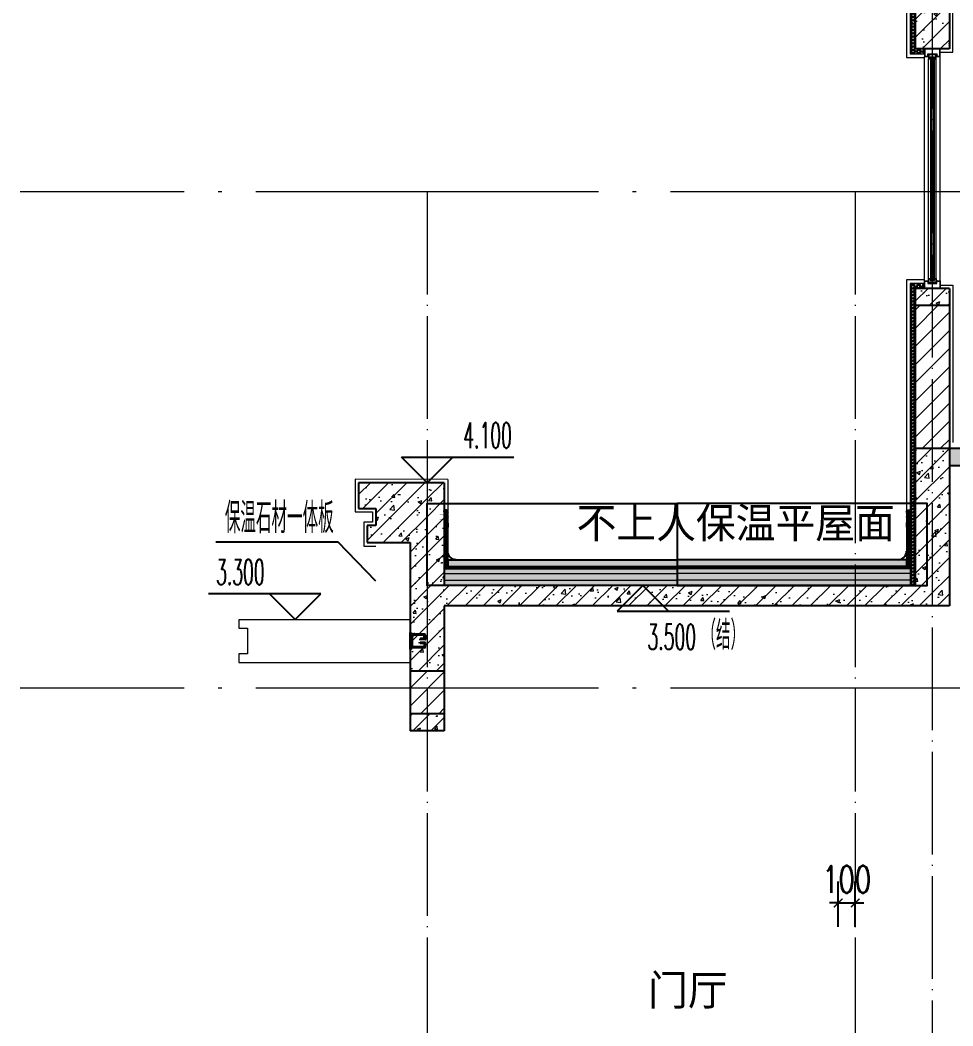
# Model space of a CAD drawing. Extents: x -668857 to 185752, y -270966 to 286822.
# Drawn here: x 36838 to 42285, y 166858 to 172735 of the extents above; entities that cross this region are included whole.
import ezdxf
from ezdxf.xclip import XClip

# ---------------------------------------------------------------- set-up
doc = ezdxf.new("R2010")
doc.units = 0
doc.header["$LTSCALE"] = 1000
doc.header["$XCLIPFRAME"] = 2
doc.linetypes.add('DASH', pattern=[0.35, 0.25, -0.1])
doc.linetypes.add('DOTE', pattern=[2.42, 2, -0.2, 0.02, -0.2])
doc.layers.get('0').update_dxf_attribs({"linetype": 'CONTINUOUS'})
doc.layers.get('DEFPOINTS').update_dxf_attribs({"linetype": 'CONTINUOUS'})
for name, color, linetype in [('3-屋面构造层', 157, 'CONTINUOUS'), ('DIM_ELEV', 3, 'CONTINUOUS'), ('DIM_IDEN', 67, 'CONTINUOUS'), ('PUB_TEXT', 2, 'CONTINUOUS'), ('SURFACE', 6, 'CONTINUOUS'), ('WALL', 5, 'CONTINUOUS'), ('尺寸标注', 86, 'CONTINUOUS'), ('栏杆', 95, 'CONTINUOUS'), ('立面-看线', 251, 'CONTINUOUS')]:
    doc.layers.add(name, color=color, linetype=linetype)
for name, color, linetype, lineweight in [('DOTE', 19, 'DOTE', 9), ('PUB_HATCH', 8, 'CONTINUOUS', 9), ('S_WINDOW', 144, 'CONTINUOUS', 15), ('内粉刷', 37, 'CONTINUOUS', 9), ('立面-普通轮廓', 7, 'CONTINUOUS', 18), ('细细', 250, 'CONTINUOUS', 0)]:
    doc.layers.add(name, color=color, linetype=linetype, lineweight=lineweight)
doc.styles.add('_TCH_DIM', font='SIMPLEX.shx', dxfattribs={"width": 0.7, "bigfont": 'GBCBIG.shx'})
doc.styles.add('_TCH_DIM_T3', font='SIMPLEX', dxfattribs={"width": 0.705882, "bigfont": 'GBCBIG'})
doc.styles.add('DIM_FONT_T3', font='SIMPLEX', dxfattribs={"width": 0.705882, "bigfont": 'GBCBIG'})
doc.dimstyles.new('_TCH_ARCH&&50', dxfattribs={"dimtxt": 157.5, "dimasz": 50, "dimexe": 125, "dimexo": 150, "dimgap": 58.75, "dimtad": 1, "dimdec": 0, "dimzin": 0, "dimdsep": 46, "dimtxsty": '_TCH_DIM_T3', "dimblk": 'ARCHTICK', "dimcen": 0.09, "dimclrt": 7, "dimazin": 0, "dimtfac": 1, "dimtdec": 0, "dimtix": 1, "dimtmove": 2, "dimatfit": 3, "dimldrblk": 'ARCHTICK', "dimfxl": 1, "dimtolj": 1, "dimtzin": 0, "dimarcsym": 0})
pattern_1 = [(315, (-218910.2607, -140541.0897), (-1.767766953, -1.767766953), []), (315, (-218909.0822, -140541.0897), (-1.767766953, -1.767766953), [])]
pattern_2 = [(315, (-218910.2607, -141979.3279), (-1.767766953, -1.767766953), []), (315, (-218909.0822, -141979.3279), (-1.767766953, -1.767766953), [])]
pattern_3 = [(45, (-101148.19, 258360.08), (-53.03301, 53.03301), []), (50, (-101148.19, 258360.08), (215.17805, -18.82564), [22.5, -247.5]), (355, (-101148.19, 258360.08), (-41.6254, 225.65764), [18, -198]), (100.4514, (-101130.26, 258358.51), (173.55281, 206.83186), [19.12206, -210.34263]), (46.1842, (-101148.2, 258420.08), (320.1723, -49.6557), [33.75, -371.25]), (96.6356, (-101121.5, 258415.94), (280.3988, 292.23536), [28.6831, -315.5139]), (351.1842, (-101148.2, 258420.08), (280.3986, 292.2356), [27, -297]), (21, (-101118.19, 258405.08), (179.07212, -120.78567), [22.5, -247.5]), (326, (-101118.19, 258405.08), (72.9946, 217.545), [18, -198]), (71.4514, (-101103.26, 258395.01), (252.0668, 96.75915), [19.12206, -210.34263]), (37.5, (-101148.19, 258360.08), (3.647957, 99.868156), [0, -195.6, 0, -201, 0, -198.75]), (7.5, (-101148.19, 258360.08), (78.92086, 118.323514), [0, -114.6, 0, -191.1, 0, -75.75]), (327.5, (-101215.09, 258360.08), (160.14673, -6.76646), [0, -75, 0, -234, 0, -310.5]), (317.5, (-101245.09, 258360.08), (174.95585, 30.0315), [0, -97.5, 0, -155.4, 0, -220.5])]
pattern_4 = [(45, (-101148.19, 258413.93), (-53.03303, 53.03303), [])]

# ---------------------------------------------------------------- blocks, each defined once
blk = doc.blocks.new('A$C657A2A31')
at = {"layer": '栏杆', "color": 5}
for p, q in [((0, 0), (6.4, 0)), ((0, -100.3), (0, 0)), ((6.4, 0), (6.4, -100.3)), ((84.4, -10), (12.4, -10)), ((12.4, -22.3), (12.4, -78)), ((77.4, -16.3), (18.4, -16.3)), ((59.6, -35.7), (59.6, -41.7)), ((80.4, -35.7), (59.6, -35.7)), ((87.4, -41.7), (59.6, -41.7)), ((59.6, -58.6), (59.6, -64.6)), ((87.4, -58.6), (59.6, -58.6)), ((83.4, -32.7), (83.4, -22.3)), ((90.4, -16), (90.4, -38.7)), ((6.4, -100.3), (0, -100.3)), ((84.4, -90.3), (12.4, -90.3)), ((77.4, -84), (18.4, -84)), ((80.4, -64.6), (59.6, -64.6)), ((83.4, -67.6), (83.4, -78)), ((90.4, -84.3), (90.4, -61.6))]:
    blk.add_line(p, q, dxfattribs=at)
for centre, radius, start, end in [((12.4, -16), 6, 90, 180), ((18.4, -22.3), 6, 90, 180), ((77.4, -22.3), 6, 0, 90), ((80.4, -32.7), 3, 270, 0), ((84.4, -16), 6, 0, 90), ((87.4, -38.7), 3, 270, 0), ((87.4, -61.6), 3, 0, 90), ((12.4, -84.3), 6, 180, 270), ((18.4, -78), 6, 180, 270), ((77.4, -78), 6, 270, 0), ((80.4, -67.6), 3, 0, 90), ((84.4, -84.3), 6, 270, 0)]:
    blk.add_arc(centre, radius, start, end, dxfattribs=at)
blk = doc.blocks.new('FGHFG4334GDFGDFFGGGGGGDFG4G')
at = {"layer": 'SURFACE', "const_width": 2.25}
for points in [[(46.5, 0), (0, 0)], [(46.5, -27.6), (0, -27.6)]]:
    blk.add_lwpolyline(points, dxfattribs=at)
at = {"layer": 'SURFACE', "const_width": 1.5}
blk.add_lwpolyline([(46.5, 17.2, -1), (46.5, 5.2), (46.5, -6.8, -1), (46.5, -18.8), (46.5, -36.8), (52.5, -48), (52.5, -72.8)], format="xyb", dxfattribs=at)
blk = doc.blocks.new('FGDGDGD')
at = {"layer": '3-屋面构造层'}
h = blk.add_hatch(dxfattribs=at)
h.set_pattern_fill('隔热材料01', color=256, scale=7.692308, style=0)
h.set_pattern_definition([(270, (9.5186, 433.228), (3.846153863, -7e-16), [0.385980771, -3.460173092]), (270, (6.637, 433.228), (3.846153863, -7e-16), [0.385980771, -3.460173092]), (90, (8.5996, 430.618), (-3.846153863, 2e-16), [0.385980771, -3.460173092]), (90, (7.556, 430.618), (-3.846153863, 2e-16), [0.385980771, -3.460173092]), (180, (10.002, 430), (-5e-16, -3.846153863), [3.848019248, 0.001865385]), (135, (8.9282, 430.193), (2e-16, 3.846144175), [0.328307694, -5.110980792]), (116.56505, (12.5422, 430.4251), (8.6793e-06, 3.8461487416), [0.215769232, -8.384500037]), (116.56505, (8.696, 430.4251), (8.6793e-06, 3.8461487416), [0.215769232, -8.384500037]), (153.43495, (13.1603, 430), (-8.679e-06, 3.846148742), [0.431538463, -8.168730805]), (153.43495, (9.3142, 430), (-8.679e-06, 3.846148742), [0.431538463, -8.168730805]), (63.43495, (12.4457, 431.0041), (-8.6793e-06, 3.8461487416), [2.054923086, -6.545346183]), (63.43495, (8.5996, 431.0041), (-8.6793e-06, 3.8461487416), [2.054923086, -6.545346183]), (116.56505, (13.3647, 433.228), (8.6793e-06, 3.8461487416), [0.215769232, -8.384500037]), (116.56505, (9.5186, 433.228), (8.6793e-06, 3.8461487416), [0.215769232, -8.384500037]), (135, (9.422, 433.421), (2e-16, 3.846144175), [0.328307694, -5.110980792]), (153.43495, (13.036, 433.6532), (-8.679e-06, 3.846148742), [0.431538463, -8.168730805]), (153.43495, (9.19, 433.6532), (-8.679e-06, 3.846148742), [0.431538463, -8.168730805]), (45, (6.7336, 433.421), (2e-16, 3.846144175), [0.328307694, -5.110980792]), (63.43495, (10.4833, 433.228), (-8.6793e-06, 3.8461487416), [0.215769232, -8.384500037]), (63.43495, (6.6371, 433.228), (-8.6793e-06, 3.8461487416), [0.215769232, -8.384500037]), (26.56505, (10.812, 433.6532), (8.679e-06, 3.846148742), [0.431538463, -8.168730805]), (26.56505, (6.9658, 433.6532), (8.679e-06, 3.846148742), [0.431538463, -8.168730805]), (116.56505, (11.4023, 431.0041), (8.6793e-06, 3.8461487416), [2.054923086, -6.545346183]), (116.56505, (7.5561, 431.0041), (8.6793e-06, 3.8461487416), [2.054923086, -6.545346183]), (45, (7.2275, 430.193), (2e-16, 3.846144175), [0.328307694, -5.110980792]), (63.43495, (11.3058, 430.4251), (-8.6793e-06, 3.8461487416), [0.215769232, -8.384500037]), (63.43495, (7.4596, 430.4251), (-8.6793e-06, 3.8461487416), [0.215769232, -8.384500037]), (26.56505, (10.6877, 430), (8.679e-06, 3.846148742), [0.431538463, -8.168730805]), (26.56505, (6.8415, 430), (8.679e-06, 3.846148742), [0.431538463, -8.168730805])])
edge = h.paths.add_edge_path()
edge.add_arc((682180.8, 585366.2), 9.23, 450, 540, ccw=False)
edge.add_line((682180.8, 585375.4), (682191.6, 585375.4))
edge.add_line((682191.6, 585375.4), (682191.6, 585366.2))
edge.add_line((682191.6, 585366.2), (682171.6, 585366.2))
h = blk.add_hatch(dxfattribs=at)
h.set_pattern_fill('混凝土', color=256, scale=5, angle=-1.14576, style=0)
h.set_pattern_definition([(48.854237, (-82751.966, -43707.863), (35.7930991, -3.8540962), [3.75, -41.25]), (353.854237, (-82751.966, -43707.863), (-6.1841378, 37.7408106), [3, -33]), (99.305637, (-82748.983, -43708.185), (29.6089874, 33.886691), [3.1870095, -35.0571056]), (45.038437, (-82751.766, -43697.865), (53.1858973, -9.3413237), [5.625, -61.875]), (95.489837, (-82747.334, -43698.644), (47.6977146, 47.7616795), [4.7805144, -52.58565]), (350.038437, (-82751.766, -43697.865), (47.6976773, 47.7617167), [4.5, -49.5]), (19.854237, (-82746.817, -43700.465), (29.4368469, -20.7237073), [3.75, -41.25]), (324.854237, (-82746.817, -43700.465), (12.8883392, 36.0069862), [3, -33]), (70.305637, (-82744.364, -43702.192), (42.3251977, 15.2832459), [3.1870095, -35.0571056]), (36.3542372, (-82751.966, -43707.863), (0.9406985, 16.62920733), [0, -32.6, 0, -33.5, 0, -33.125]), (6.3542372, (-82751.966, -43707.863), (13.54517982, 19.45362572), [0, -19.1, 0, -31.85, 0, -12.625]), (326.3542372, (-82763.114, -43707.64), (26.66323482, -1.66123381), [0, -12.5, 0, -39, 0, -51.75]), (316.3542372, (-82768.113, -43707.54), (29.2535633, 4.4211788), [0, -16.25, 0, -25.9, 0, -36.75])])
h.paths.add_polyline_path([(674875.1, 585046.2), (674875.1, 585086.2), (682171.6, 585086.2), (682171.6, 585046.2)])
h = blk.add_hatch(dxfattribs=at)
h.set_pattern_fill('焦渣矿渣', color=256, scale=4, angle=-1.14576, style=0)
h.set_pattern_definition([(358.8542372, (-82751.966, -43697.863), (8.27546507, 13.69326162), [1.6, -14.4]), (298.8542372, (-82751.966, -43697.863), (15.99644496, -0.32013217), [1.6, -14.4]), (238.8542372, (-82750.366, -43697.895), (7.72097989, -14.0133938), [1.6, -14.4]), (268.8542372, (-82745.567, -43697.991), (15.83683295, -8.3183365), [2.4, -11.456]), (268.8542372, (-82743.967, -43698.023), (15.83683295, -8.3183365), [2.4, -11.456]), (268.8542372, (-82742.368, -43698.055), (15.83683295, -8.3183365), [2.4, -11.456])])
h.paths.add_polyline_path([(674875.1, 585006.2), (674875.1, 585036.2), (682191.6, 585036.2), (682191.6, 585006.2)])
h = blk.add_hatch(dxfattribs=at)
h.set_pattern_fill('隔热材料03', color=256, scale=12.5, style=0)
h.set_pattern_definition([(113.578, (-500407.8114, 374696.8656), (-0.0086926214, 6.2699620763), [1.075, -0.5693125, 2.8375, -0.5693125, 1.075, -0.6825]), (66.42, (-500406.1744, 374696.8656), (2.727787851, 6.0425e-05), [1.075, -0.5693125, 2.840375, -0.5693125, 1.075, -0.6825]), (180, (-500406.1744, 374696.8656), (0, 6.25), [1.636625, -1.0910625]), (180, (-500407.538, 374702.4906), (0, 6.25), [1.636625, -1.0910625]), (90, (-500405.7427, 374697.8548), (2.72775, 2e-16), [0.52175, -5.72825]), (90, (-500407.1066, 374700.9798), (2.72775, 2e-16), [0.52175, -5.72825]), (90, (-500408.2427, 374697.8548), (2.72775, 2e-16), [0.52175, -5.72825]), (90, (-500409.6066, 374700.9798), (2.72775, 2e-16), [0.52175, -5.72825])])
edge = h.paths.add_edge_path()
edge.add_line((682177.8, 585086.2), (682177.8, 585050.2))
edge.add_arc((682171.6, 585050.2), 6.25, 270, 360, ccw=False)
edge.add_line((682171.6, 585044), (682171.6, 585086.2))
edge.add_line((682171.6, 585086.2), (682177.8, 585086.2))
h = blk.add_hatch(dxfattribs=at)
h.set_pattern_fill('加气混凝土', color=256, scale=5, style=0)
h.set_pattern_definition([(0, (-82734.266, -43726.163), (30, 60), [0, -60]), (0, (-82769.366, -43734.263), (30, 60), [0, -60]), (0, (-82749.866, -43734.863), (30, 60), [0, -60]), (0, (-82728.566, -43717.163), (30, 60), [0, -60]), (0, (-82753.466, -43737.863), (30, 60), [0, -60]), (0, (-82722.566, -43679.363), (30, 60), [0, -60]), (0, (-82740.866, -43684.163), (30, 60), [0, -60]), (0, (-82731.266, -43691.663), (30, 60), [0, -60]), (0, (-82780.166, -43692.863), (30, 60), [0, -60]), (0, (-82750.766, -43695.563), (30, 60), [0, -60]), (0, (-82762.166, -43710.863), (30, 60), [0, -60]), (0, (-82761.566, -43733.363), (30, 60), [0, -60]), (0, (-82739.066, -43735.763), (30, 60), [0, -60]), (0, (-82722.566, -43709.363), (30, 60), [0, -60]), (0, (-82778.666, -43718.663), (30, 60), [0, -60]), (0, (-82773.566, -43708.463), (30, 60), [0, -60]), (0, (-82750.166, -43712.663), (30, 60), [0, -60]), (0, (-82758.566, -43721.363), (30, 60), [0, -60]), (0, (-82763.366, -43701.563), (30, 60), [0, -60]), (0, (-82755.866, -43679.063), (30, 60), [0, -60]), (0, (-82776.266, -43731.263), (30, 60), [0, -60]), (0, (-82743.266, -43691.363), (30, 60), [0, -60]), (0, (-82771.166, -43690.463), (30, 60), [0, -60]), (0, (-82775.966, -43682.663), (30, 60), [0, -60]), (130.601294, (-82726.2516, -43698.149), (-149.999998343, 180.000000787), [2.6341554, -1103.7111]), (18.4349488, (-82730.537, -43697.006), (149.99999945, 59.99999956), [2.710524, -376.76279]), (90, (-82730.537, -43699.578), (30, 60), [2.5714284, -117.428565]), (161.565051, (-82727.966, -43700.435), (-150.000000755, 59.99999553), [2.710524, -376.76279]), (53.1301023, (-82727.966, -43700.435), (30.00000006, 59.99999997), [2.857143, -297.14285]), (135, (-82725.68, -43731.006), (-30.00000363, 59.99999594), [2.424366, -167.28126]), (45, (-82729.109, -43731.006), (29.9999998, 59.99999976), [2.424366, -167.28126]), (135, (-82727.394, -43732.72), (-30.00000363, 59.99999594), [2.424366, -167.28126]), (45, (-82727.394, -43732.72), (29.9999998, 59.99999976), [2.424366, -167.28126]), (116.565051, (-82754.537, -43690.72), (-5.2e-06, 119.9999967), [3.1943826, -63.88765]), (180, (-82755.966, -43687.863), (-30, 60), [3.4285716, -56.571425]), (63.434949, (-82760.823, -43690.72), (3e-07, 119.9999994), [3.1943826, -63.88765]), (116.565051, (-82759.394, -43693.58), (-5.2e-06, 119.9999967), [3.1943826, -63.88765]), (0, (-82759.394, -43693.58), (30, 60), [3.4285716, -56.571425]), (63.434949, (-82755.966, -43693.58), (3e-07, 119.9999994), [3.1943826, -63.88765]), (107.102728, (-82731.9658, -43711.0063), (-89.999996559, 300.000000484), [3.8861346, -1628.29025]), (143.972626, (-82733.1087, -43707.292), (-569.999992774, 419.999999525), [3.8861346, -812.202]), (180, (-82736.25, -43705.006), (-30, 60), [3.7142856, -56.28571]), (36.0273733, (-82743.1087, -43707.292), (569.999995788, 419.999995472), [3.8861346, -812.202]), (71.5650511, (-82744.252, -43710.721), (90.00000046, 299.99999948), [3.6140316, -375.85928]), (107.102728, (-82743.1087, -43714.4348), (-89.999996559, 300.000000484), [3.8861346, -1628.29025]), (143.972626, (-82739.966, -43716.7206), (-569.999992774, 419.999999525), [3.8861346, -812.202]), (0, (-82739.966, -43716.72), (30, 60), [3.7142856, -56.28571]), (36.0273733, (-82736.2516, -43716.7206), (569.999995788, 419.999995472), [3.8861346, -812.202]), (71.5650511, (-82733.109, -43714.435), (90.00000046, 299.99999948), [3.6140316, -375.85928]), (150.255118, (-82731.3944, -43683.006), (-90.000000213, 59.999999257), [2.303502, -481.43196]), (90, (-82733.394, -43684.15), (30, 60), [2.2857144, -117.714275]), (29.7448813, (-82733.3944, -43684.149), (90.000000053, 59.99999972), [2.303502, -481.43196]), (116.565051, (-82745.394, -43725.58), (-5.2e-06, 119.9999967), [3.1943826, -63.88765]), (168.690067, (-82746.823, -43722.7206), (-270.0000002, 59.999998494), [2.9137254, -608.96855]), (41.1859251, (-82751.9658, -43724.149), (749.999995456, 659.999994229), [3.0371844, -1272.5802]), (90, (-82751.966, -43727.006), (30, 60), [2.857143, -117.14285]), (138.814074, (-82749.68, -43729.0063), (-749.999986669, 660.000004204), [3.0371844, -1272.5802]), (16.6992442, (-82749.68, -43729.0063), (989.999992552, 299.999996858), [2.982945, -1249.85375]), (60.9453959, (-82746.823, -43728.149), (29.99999992, 59.999999469), [2.9416086, -1232.53395]), (109.983106, (-82770.5373, -43700.4348), (-150.000000565, 419.9999988885), [3.3442002, -1401.21975]), (155.556045, (-82771.68, -43697.292), (-390.0000014866, 179.99999626), [3.4522986, -1446.51315]), (24.4439547, (-82777.9658, -43697.292), (390.0000001945, 179.999999134), [3.4522986, -1446.51315]), (70.0168934, (-82779.1087, -43700.4348), (150.000000452, 419.999998958), [3.3442002, -1401.21975]), (109.983106, (-82777.9658, -43703.5777), (-150.000000565, 419.9999988885), [3.3442002, -1401.21975]), (160.016893, (-82774.823, -43704.7206), (-150.000000088, 59.999997267), [3.3442002, -698.93775]), (19.9831065, (-82774.823, -43704.7206), (149.999999176, 59.999999905), [3.3442002, -698.93775]), (70.0168934, (-82771.68, -43703.5777), (150.000000452, 419.999998958), [3.3442002, -1401.21975]), (122.005383, (-82748.2516, -43705.8634), (-30.000004026, 59.999996937), [2.6954232, -563.3434]), (18.4349488, (-82752.252, -43704.435), (149.99999945, 59.99999956), [2.710524, -376.76279]), (90, (-82752.252, -43707.006), (30, 60), [2.5714284, -117.428565]), (161.565051, (-82749.68, -43707.863), (-150.000000755, 59.99999553), [2.710524, -376.76279]), (54.4623222, (-82749.68, -43707.8634), (209.999999696, 299.99999955), [2.457807, -1029.82115]), (116.565051, (-82765.68, -43720.435), (-5.2e-06, 119.9999967), [3.1943826, -63.88765]), (180, (-82767.11, -43717.58), (-30, 60), [3.142857, -56.85714]), (59.0362434, (-82771.966, -43720.435), (30.000000098, 59.99999971), [3.3319728, -696.3822]), (120.963756, (-82770.2516, -43723.292), (-30.0000041, 59.999997245), [3.3319728, -696.3822]), (0, (-82770.25, -43723.29), (30, 60), [3.142857, -56.85714]), (63.434949, (-82767.11, -43723.29), (3e-07, 119.9999994), [3.1943826, -63.88765])])
h.paths.add_polyline_path([(682191.6, 584936.2), (674875.1, 584936.2), (674875.1, 584966.2), (682191.6, 584966.2)])
at = {"layer": '立面-看线'}
h = blk.add_hatch(dxfattribs=at)
h.set_pattern_fill('HONEY', color=256, scale=7)
h.set_pattern_definition([(0, (-799653.24, -415240.13), (16.66875, 9.623705), [11.1125, -22.225]), (120, (-799653.24, -415240.13), (-16.66874801, 9.62370845), [11.1125, -22.225]), (60, (-799653.24, -415240.13), (1.99e-06, 19.24741345), [-22.225, 11.1125])])
h.paths.add_polyline_path([(682191.6, 584966.2), (674875.1, 584966.2), (674875.1, 585006.2), (682191.6, 585006.2)])
at = {"layer": '3-屋面构造层'}
for p, q in [((682177.8, 585086.2), (674875.1, 585086.2)), ((682171.6, 585046.2), (674875.1, 585046.2)), ((682191.6, 585036.2), (674875.1, 585036.2)), ((682171.6, 585086.2), (682171.6, 585044))]:
    blk.add_line(p, q, dxfattribs=at)
at = {"layer": '3-屋面构造层', "color": 251, "linetype": 'DASH', "ltscale": 0.05, "true_color": 0x636466, "const_width": 2.5}
for points in [[(682056.6, 585042.7), (682171.6, 585042.7, 0.414214), (682179.1, 585050.2), (682179.1, 585366.2)], [(682056.6, 585039), (682171.6, 585039, 0.414214), (682182.8, 585050.2), (682182.8, 585366.2)]]:
    blk.add_lwpolyline(points, format="xyb", dxfattribs=at)
at = {"layer": '3-屋面构造层', "color": 251, "true_color": 0x636466}
for points in [[(682056.6, 585041.5), (682171.6, 585041.5, 0.414214), (682180.3, 585050.2), (682180.3, 585366.2)], [(682056.6, 585044), (682171.6, 585044, 0.414214), (682177.8, 585050.2), (682177.8, 585366.2)], [(682056.6, 585040.2), (682171.6, 585040.2, 0.414214), (682181.6, 585050.2), (682181.6, 585366.2), (682184.1, 585366.2), (682184.1, 585050.2, -0.414214), (682171.6, 585037.7), (682056.6, 585037.7)]]:
    blk.add_lwpolyline(points, format="xyb", dxfattribs=at)
at = {"layer": '3-屋面构造层', "ltscale": 0.8}
blk.add_lwpolyline([(682171.6, 585366.2, -0.414214), (682180.8, 585375.4), (682191.6, 585375.4), (682191.6, 585366.2), (682171.6, 585366.2)], format="xyb", dxfattribs=at)
at = {"layer": '3-屋面构造层', "color": 251, "linetype": 'DASH', "ltscale": 0.05, "true_color": 0x636466, "const_width": 2.5}
for points in [[(682042.7, 585039), (674875.1, 585039)], [(682056.6, 585042.7), (682042.7, 585039)]]:
    blk.add_lwpolyline(points, dxfattribs=at)
at = {"layer": '3-屋面构造层', "color": 251, "true_color": 0x636466}
for points in [[(682042.7, 585040.2), (674875.1, 585040.2)], [(674875.1, 585037.7), (682042.7, 585037.7)], [(682056, 585043.8), (682042.1, 585040.1)], [(682043.2, 585037.9), (682057.1, 585041.6)]]:
    blk.add_lwpolyline(points, dxfattribs=at)
at = {"layer": '3-屋面构造层'}
blk.add_arc((682121.6, 585136.2), 50, 270, 360, dxfattribs=at)
at = {"layer": 'PUB_HATCH', "color": 215, "true_color": 0xa953a0}
for p, q in [((682191.6, 585006.2), (674875.1, 585006.2)), ((682191.6, 584966.2), (674875.1, 584966.2))]:
    blk.add_line(p, q, dxfattribs=at)
at = {"layer": '3-屋面构造层', "color": 1, "xscale": -1}
blk.add_blockref('FGHFG4334GDFGDFFGGGGGGDFG4G', (682218.1, 585349), dxfattribs=at)
blk = doc.blocks.new('zrszerf')
at = {"layer": '细细'}
h = blk.add_hatch(dxfattribs=at)
h.set_pattern_fill('金属', color=256, style=0)
h.set_pattern_definition(pattern_1)
h.paths.add_polyline_path([(257694.9, 608543.3), (257714.9, 608543.3), (257714.9, 608556.8), (257764.9, 608556.8), (257764.9, 608543.3), (257784.9, 608543.3), (257784.9, 608588.3), (257694.9, 608588.3)])
h.paths.add_polyline_path([(257712.9, 608558.8), (257712.9, 608545.3), (257696.9, 608545.3), (257696.9, 608586.3), (257782.9, 608586.3), (257782.9, 608545.3), (257766.9, 608545.3), (257766.9, 608558.8)], flags=16)
h = blk.add_hatch(dxfattribs=at)
h.set_pattern_fill('金属', color=256, style=0)
h.set_pattern_definition(pattern_1)
h.paths.add_polyline_path([(257762.4, 608554.8), (257762.4, 608529.8), (257750.4, 608529.8), (257750.4, 608539.8), (257729.4, 608539.8), (257729.4, 608529.8), (257717.4, 608529.8), (257717.4, 608554.8)])
h.paths.add_polyline_path([(257719.4, 608552.8), (257719.4, 608531.8), (257727.4, 608531.8), (257727.4, 608541.8), (257752.4, 608541.8), (257752.4, 608531.8), (257760.4, 608531.8), (257760.4, 608552.8)], flags=16)
h = blk.add_hatch(color=256, dxfattribs=at)
edge = h.paths.add_edge_path()
edge.add_line((257735.4, 608539.8), (257735.4, 608527.8))
edge.add_arc((257739.9, 608519.5), 9.44, 61.51755, 118.48245, ccw=False)
edge.add_line((257744.4, 608527.8), (257744.4, 608539.8))
edge.add_arc((257739.9, 608548.1), 9.44, 241.51755, 298.48245, ccw=False)
h = blk.add_hatch(dxfattribs=at)
h.set_pattern_fill('金属', color=256, style=0)
h.set_pattern_definition(pattern_2)
h.paths.add_polyline_path([(257762.4, 607221.8), (257762.4, 607246.8), (257750.4, 607246.8), (257750.4, 607236.8), (257729.4, 607236.8), (257729.4, 607246.8), (257717.4, 607246.8), (257717.4, 607221.8)])
h.paths.add_polyline_path([(257719.4, 607223.8), (257719.4, 607244.8), (257727.4, 607244.8), (257727.4, 607234.8), (257752.4, 607234.8), (257752.4, 607244.8), (257760.4, 607244.8), (257760.4, 607223.8)], flags=16)
h = blk.add_hatch(color=256, dxfattribs=at)
edge = h.paths.add_edge_path()
edge.add_line((257735.4, 607236.8), (257735.4, 607248.8))
edge.add_arc((257739.9, 607257.1), 9.44, 241.51755, 298.48245)
edge.add_line((257744.4, 607248.8), (257744.4, 607236.8))
edge.add_arc((257739.9, 607228.5), 9.44, 61.51755, 118.48245)
h = blk.add_hatch(dxfattribs=at)
h.set_pattern_fill('金属', color=256, style=0)
h.set_pattern_definition(pattern_2)
h.paths.add_polyline_path([(257694.9, 607233.3), (257714.9, 607233.3), (257714.9, 607219.8), (257764.9, 607219.8), (257764.9, 607233.3), (257784.9, 607233.3), (257784.9, 607188.3), (257694.9, 607188.3)])
h.paths.add_polyline_path([(257712.9, 607217.8), (257712.9, 607231.3), (257696.9, 607231.3), (257696.9, 607190.3), (257782.9, 607190.3), (257782.9, 607231.3), (257766.9, 607231.3), (257766.9, 607217.8)], flags=16)
at = {"layer": 'S_WINDOW'}
for p, q in [((257694.9, 607233.3), (257694.9, 608543.3)), ((257784.9, 607233.3), (257784.9, 608543.3)), ((257717.4, 607246.8), (257717.4, 608529.8)), ((257762.4, 607246.8), (257762.4, 608529.8))]:
    blk.add_line(p, q, dxfattribs=at)
for points in [[(257784.9, 608588.3), (257784.9, 608543.3), (257764.9, 608543.3), (257764.9, 608556.8), (257714.9, 608556.8), (257714.9, 608543.3), (257694.9, 608543.3), (257694.9, 608588.3)], [(257782.9, 608586.3), (257782.9, 608545.3), (257766.9, 608545.3), (257766.9, 608558.8), (257712.9, 608558.8), (257712.9, 608545.3), (257696.9, 608545.3), (257696.9, 608586.3)], [(257762.4, 608554.8), (257762.4, 608529.8), (257750.4, 608529.8), (257750.4, 608539.8), (257729.4, 608539.8), (257729.4, 608529.8), (257717.4, 608529.8), (257717.4, 608554.8)], [(257760.4, 608552.8), (257760.4, 608531.8), (257752.4, 608531.8), (257752.4, 608541.8), (257727.4, 608541.8), (257727.4, 608531.8), (257719.4, 608531.8), (257719.4, 608552.8)], [(257762.4, 607221.8), (257762.4, 607246.8), (257750.4, 607246.8), (257750.4, 607236.8), (257729.4, 607236.8), (257729.4, 607246.8), (257717.4, 607246.8), (257717.4, 607221.8)], [(257784.9, 607188.3), (257784.9, 607233.3), (257764.9, 607233.3), (257764.9, 607219.8), (257714.9, 607219.8), (257714.9, 607233.3), (257694.9, 607233.3), (257694.9, 607188.3)], [(257782.9, 607190.3), (257782.9, 607231.3), (257766.9, 607231.3), (257766.9, 607217.8), (257712.9, 607217.8), (257712.9, 607231.3), (257696.9, 607231.3), (257696.9, 607190.3)], [(257760.4, 607223.8), (257760.4, 607244.8), (257752.4, 607244.8), (257752.4, 607234.8), (257727.4, 607234.8), (257727.4, 607244.8), (257719.4, 607244.8), (257719.4, 607223.8)]]:
    blk.add_lwpolyline(points, close=True, dxfattribs=at)
at = {"layer": '细细'}
for points in [[(257735.4, 608539.8), (257735.4, 608527.8, -0.253805), (257744.4, 608527.8), (257744.4, 608539.8, -0.253805)], [(257735.4, 607236.8), (257735.4, 607248.8, 0.253805), (257744.4, 607248.8), (257744.4, 607236.8, 0.253805)]]:
    blk.add_lwpolyline(points, format="xyb", close=True, dxfattribs=at)
for points in [[(257735.4, 607248.8), (257735.4, 608539.8)], [(257744.4, 607248.8), (257744.4, 608539.8)], [(257729.4, 608529.8), (257729.4, 607246.8)], [(257750.4, 608529.8), (257750.4, 607246.8)]]:
    blk.add_lwpolyline(points, dxfattribs=at)
blk = doc.blocks.new('BFGBFBCBVFB')
at = {"layer": 'PUB_HATCH'}
h = blk.add_hatch(dxfattribs=at)
h.set_pattern_fill('钢筋混凝土', color=256, scale=30, style=0)
h.set_pattern_definition([(45, (0, 0), (-53.0330086, 53.0330086), []), (50, (0, 0), (215.178055, -18.82564), [22.5, -247.5]), (355, (0, 0), (-41.6254, 225.65764), [18, -198]), (100.4514, (17.93, -1.57), (173.552815, 206.831863), [19.122057, -210.342634]), (46.1842, (0, 60), (320.172315, -49.655704), [33.75, -371.25]), (96.6356, (26.68, 55.86), (280.39881, 292.23536), [28.68309, -315.5139]), (351.1842, (0, 60), (280.39858, 292.23558), [27, -297]), (21, (30, 45), (179.072116, -120.785667), [22.5, -247.5]), (326, (30, 45), (72.9946, 217.545014), [18, -198]), (71.4514, (44.92, 34.93), (252.06679, 96.75915), [19.122057, -210.342634]), (37.5, (0, 0), (3.6479566, 99.868156), [0, -195.6, 0, -201, 0, -198.75]), (7.5, (0, 0), (78.920861, 118.323514), [0, -114.6, 0, -191.1, 0, -75.75]), (327.5, (-66.9, 0), (160.146731, -6.7664615), [0, -75, 0, -234, 0, -310.5]), (317.5, (-96.9, 0), (174.95585, 30.031495), [0, -97.5, 0, -155.4, 0, -220.5])])
h.paths.add_polyline_path([(888722.3, 24480), (888622.3, 24480), (888622.3, 24580), (888522.3, 24580), (888522.3, 24015), (888722.3, 24015)])
at = {"layer": '立面-看线'}
h = blk.add_hatch(dxfattribs=at)
h.set_pattern_fill('HONEY', color=256, scale=7)
h.set_pattern_definition([(0, (77469.098, -360831.968), (16.66875, 9.623705), [11.1125, -22.225]), (120, (77469.098, -360831.968), (-16.66874801, 9.62370845), [11.1125, -22.225]), (60, (77469.098, -360831.968), (1.99e-06, 19.24741345), [-22.225, 11.1125])])
h.paths.add_polyline_path([(888492.3, 24615), (888522.3, 24615), (888522.3, 24015), (888577.3, 24015), (888577.3, 23985), (888492.3, 23985)])
at = {"layer": 'PUB_HATCH', "color": 215, "true_color": 0xa953a0}
blk.add_lwpolyline([(888577.3, 25545), (888492.3, 25545), (888492.3, 23985), (888577.3, 23985)], dxfattribs=at)
at = {"layer": 'WALL'}
for p, q in [((888522.3, 24580), (888522.3, 24015)), ((888722.3, 24480), (888722.3, 24015)), ((888722.3, 24015), (888522.3, 24015))]:
    blk.add_line(p, q, dxfattribs=at)
at = {"layer": '内粉刷'}
for points in [[(888577.3, 25565), (888472.3, 25565), (888472.3, 23965), (888577.3, 23965)], [(888667.3, 23995), (888742.3, 23995), (888742.3, 24460)]]:
    blk.add_lwpolyline(points, dxfattribs=at)
blk = doc.blocks.new('_ArchTick')
at = {"color": 0, "linetype": 'ByBlock', "const_width": 0.15}
blk.add_lwpolyline([(-0.5, -0.5), (0.5, 0.5)], dxfattribs=at)
blk = doc.blocks.new('*D577')
at = {"layer": 'DEFPOINTS', "color": 0, "transparency": 16777216}
for p in [(41715.1, 167576.6), (41615.1, 167287.3), (41715.1, 167287.3)]:
    blk.add_point(p, dxfattribs=at)
at = {"layer": '尺寸标注', "color": 0, "lineweight": -2, "transparency": 16777216}
for p, q in [((41615.1, 167437.3), (41615.1, 167701.6)), ((41715.1, 167437.3), (41715.1, 167701.6)), ((41615.1, 167576.6), (41565.1, 167576.6)), ((41615.1, 167576.6), (41715.1, 167576.6)), ((41715.1, 167576.6), (41765.1, 167576.6))]:
    blk.add_line(p, q, dxfattribs=at)
at = {"layer": '尺寸标注', "color": 0, "lineweight": -2, "transparency": 16777216, "xscale": 50, "yscale": 50, "zscale": 50}
blk.add_blockref('_ArchTick', (41615.1, 167576.6), dxfattribs=at)
at = {"layer": '尺寸标注', "color": 0, "lineweight": -2, "transparency": 16777216, "xscale": 50, "yscale": 50, "zscale": 50, "rotation": 180}
blk.add_blockref('_ArchTick', (41715.1, 167576.6), dxfattribs=at)
at = {"layer": '尺寸标注', "color": 7, "transparency": 16777216, "insert": (41665.1, 167714.1), "char_height": 157.5, "attachment_point": 5, "style": '_TCH_DIM_T3'}
blk.add_mtext('\\A1;100', dxfattribs=at)

msp = doc.modelspace()

# ---------------------------------------------------------------- hatches: boundary and pattern name
at = {"layer": 'PUB_HATCH'}
h = msp.add_hatch(dxfattribs=at)
h.set_pattern_fill('钢筋混凝土', color=256, scale=30, style=0)
h.set_pattern_definition(pattern_3)
h.paths.add_polyline_path([(42065.1, 171166.68), (42065.1, 171066.69), (42265.1, 171066.68), (42265.1, 171166.68)])
h = msp.add_hatch(dxfattribs=at)
h.set_pattern_fill('普通砖', color=256, scale=30, style=0)
h.set_pattern_definition(pattern_4)
h.paths.add_polyline_path([(42265.17, 171066.68), (42065.17, 171066.68), (42065.18, 170231.69), (42265.18, 170231.69)])
h = msp.add_hatch(dxfattribs=at)
h.set_pattern_fill('钢筋混凝土', color=256, scale=30, style=0)
h.set_pattern_definition(pattern_3)
h.paths.add_polyline_path([(42065.13, 170231.68), (42065.12, 169431.66), (42265.12, 169311.66), (42265.13, 170231.68)])
h = msp.add_hatch(dxfattribs=at)
h.set_pattern_fill('钢筋混凝土', color=256, scale=30, style=0)
h.set_pattern_definition([(45, (42065.18, 170231.686), (-53.033, 53.033), []), (50, (42065.18, 170231.69), (215.178, -18.8256), [22.5, -247.5]), (355, (42065.18, 170231.69), (-41.625, 225.658), [18, -198]), (100.4514, (42083.11, 170230.12), (173.553, 206.832), [19.122, -210.343]), (46.184, (42065.18, 170291.69), (320.172, -49.656), [33.75, -371.25]), (96.6356, (42091.86, 170287.55), (280.399, 292.235), [28.683, -315.514]), (351.184, (42065.18, 170291.7), (280.399, 292.236), [27, -297]), (21, (42095.18, 170276.69), (179.072, -120.7857), [22.5, -247.5]), (326, (42095.18, 170276.69), (72.995, 217.545), [18, -198]), (71.4514, (42110.1, 170266.62), (252.067, 96.759), [19.122, -210.343]), (37.5, (42065.18, 170231.686), (3.648, 99.8682), [0, -195.6, 0, -201, 0, -198.75]), (7.5, (42065.18, 170231.69), (78.9209, 118.3235), [0, -114.6, 0, -191.1, 0, -75.75]), (327.5, (41998.28, 170231.686), (160.1467, -6.7665), [0, -75, 0, -234, 0, -310.5]), (317.5, (41968.28, 170231.69), (174.956, 30.0315), [0, -97.5, 0, -155.4, 0, -220.5])])
h.paths.add_polyline_path([(42265.13, 170231.68), (42265.13, 170131.67), (43495.19, 170131.67), (43495.19, 169831.67), (43695.19, 169831.67), (43695.19, 169952.92), (45746.72, 168681.67), (46115.19, 168681.67), (46115.19, 168681.67), (46315.19, 168681.67), (46315.19, 168681.67), (47715.13, 168681.67), (47715.13, 168781.67), (45775.19, 168781.67), (45775.19, 168942.79), (45515.19, 168942.79), (45515.19, 169103.9), (45255.19, 169103.9), (45255.19, 169265.01), (44995.19, 169265.01), (44995.19, 169426.12), (44735.19, 169426.12), (44735.19, 169587.23), (44475.19, 169587.23), (44475.19, 169748.34), (44215.19, 169748.34), (44215.19, 169909.45), (43955.19, 169909.45), (43955.19, 170070.56), (43695.19, 170070.56), (43695.19, 170231.67)])
h = msp.add_hatch(dxfattribs=at)
h.set_pattern_fill('钢筋混凝土', color=256, scale=30, style=0)
h.set_pattern_definition(pattern_3)
h.paths.add_polyline_path([(38815.11, 170031.72), (38815.1, 169881.72), (38915.14, 169881.72), (38915.14, 169781.71), (38865.13, 169781.71), (38865.13, 169681.71), (39215.15, 169681.7), (39215.14, 170031.71)])
h = msp.add_hatch(dxfattribs=at)
h.set_pattern_fill('钢筋混凝土', color=256, scale=30, style=0)
h.set_pattern_definition(pattern_3)
h.paths.add_polyline_path([(39215.14, 170031.71), (39215.15, 169681.7), (39115.14, 169681.71), (39115.15, 169431.66), (39248.48, 169391.66), (39315.15, 169431.66), (39315.14, 170031.71)])
h = msp.add_hatch(dxfattribs=at)
h.set_pattern_fill('钢筋混凝土', color=256, scale=30, style=0)
h.set_pattern_definition(pattern_3)
h.paths.add_polyline_path([(39248.48, 169391.66), (39115.15, 169431.66), (39115.16, 168931.66), (39315.16, 168931.66), (39315.15, 169311.66)])
h = msp.add_hatch(dxfattribs=at)
h.set_pattern_fill('钢筋混凝土', color=256, scale=30, style=0)
h.set_pattern_definition(pattern_3)
h.paths.add_polyline_path([(42265.12, 169311.66), (42065.12, 169431.66), (39315.15, 169431.66), (39248.48, 169391.66), (39315.15, 169311.66)])
h = msp.add_hatch(dxfattribs=at)
h.set_pattern_fill('普通砖', color=256, scale=30, style=0)
h.set_pattern_definition(pattern_4)
h.paths.add_polyline_path([(39315.16, 168931.66), (39115.16, 168931.67), (39115.15, 168681.67), (39315.15, 168681.66)])
h = msp.add_hatch(dxfattribs=at)
h.set_pattern_fill('钢筋混凝土', color=256, scale=30, style=0)
h.set_pattern_definition(pattern_3)
h.paths.add_polyline_path([(39115.15, 168681.66), (39115.15, 168581.66), (39315.15, 168581.66), (39315.15, 168681.66)])
at = {"layer": '立面-看线'}
h = msp.add_hatch(dxfattribs=at)
h.set_pattern_fill('HONEY', color=256, scale=7)
h.set_pattern_definition([(0, (-768988.137, -215165.271), (16.66875, 9.623705), [11.1125, -22.225]), (120, (-768988.137, -215165.271), (-16.66874801, 9.62370845), [11.1125, -22.225]), (60, (-768988.137, -215165.271), (1.99e-06, 19.24741345), [-22.225, 11.1125])])
h.paths.add_polyline_path([(42035.1, 170281.68), (42065.1, 170281.68), (42065.1, 171166.68), (42120.1, 171166.68), (42120.1, 171196.68), (42035.1, 171196.68)])
h = msp.add_hatch(dxfattribs=at)
h.set_pattern_fill('HONEY', color=256, scale=7)
h.set_pattern_definition([(0, (-768988.114, -215165.269), (16.66875, 9.623705), [11.1125, -22.225]), (120, (-768988.114, -215165.269), (-16.66874801, 9.62370845), [11.1125, -22.225]), (60, (-768988.114, -215165.269), (1.99e-06, 19.24741345), [-22.225, 11.1125])])
h.paths.add_polyline_path([(42035.13, 169431.66), (42065.13, 169431.66), (42065.13, 170281.68), (42035.13, 170281.68)])

# ---------------------------------------------------------------- linework, layer by layer
at = {"layer": 'DIM_ELEV'}
for p, q in [((39215.15, 170031.71), (39065.15, 170181.71)), ((39065.15, 170181.71), (39721.15, 170181.71)), ((39215.15, 170031.71), (39365.15, 170181.71)), ((38594.59, 169382.59), (37938.59, 169382.59)), ((38444.59, 169232.59), (38294.59, 169382.59)), ((38444.59, 169232.59), (38594.59, 169382.59))]:
    msp.add_line(p, q, dxfattribs=at)
at = {"layer": 'DIM_ELEV', "color": 3}
for p, q in [((40474.82, 169431.66), (40324.82, 169281.66)), ((40474.82, 169431.66), (40624.82, 169281.66)), ((40324.82, 169281.66), (40980.82, 169281.66))]:
    msp.add_line(p, q, dxfattribs=at)
at = {"layer": 'DIM_IDEN'}
for p, q in [((38695.25, 169684.5), (37981.37, 169684.5)), ((38915.13, 169456.71), (38695.25, 169684.5))]:
    msp.add_line(p, q, dxfattribs=at)
at = {"layer": 'DOTE', "linetype": 'DOTE', "ltscale": 0.3}
for p, q in [((42165.12, 184431.66), (42165.14, 159531.66)), ((39215.14, 171731.66), (39215.14, 159531.66)), ((41715.14, 171731.66), (41715.14, 159531.66))]:
    msp.add_line(p, q, dxfattribs=at)
at = {"layer": 'DOTE', "linetype": 'DOTE'}
for p, q in [((52315.19, 171731.66), (36838.13, 171731.66)), ((52315.19, 168831.66), (36838.13, 168831.66))]:
    msp.add_line(p, q, dxfattribs=at)
at = {"layer": 'PUB_HATCH', "color": 215, "true_color": 0xa953a0}
msp.add_lwpolyline([(42120.1, 171196.68), (42035.1, 171196.68), (42035.1, 169431.66)], dxfattribs=at)
at = {"layer": 'WALL'}
for p, q in [((42065.1, 171166.68), (42065.1, 171066.69)), ((42265.1, 171166.68), (42065.1, 171166.68)), ((42265.1, 171166.68), (42265.1, 171066.68)), ((42265.1, 171066.68), (42065.1, 171066.69)), ((42065.17, 171066.68), (42065.18, 170231.69)), ((42265.1, 171066.68), (42265.17, 171066.68)), ((42265.17, 171066.68), (42265.18, 170231.69)), ((42065.13, 170231.68), (42065.12, 169431.66)), ((42265.13, 170231.68), (42065.13, 170231.68)), ((42265.13, 170231.68), (42265.12, 169311.66)), ((42265.13, 170231.68), (42265.13, 170131.67)), ((43695.19, 170231.67), (42265.13, 170231.68)), ((42265.13, 170131.67), (43495.19, 170131.67)), ((38815.11, 170031.72), (38815.1, 169881.72)), ((39215.14, 170031.71), (38815.11, 170031.72)), ((39315.14, 170031.71), (39215.14, 170031.71)), ((39315.14, 170031.71), (39315.15, 169431.66)), ((38815.1, 169881.72), (38915.14, 169881.72)), ((38915.14, 169881.72), (38915.14, 169781.71)), ((38915.14, 169781.71), (38865.13, 169781.71)), ((38865.13, 169781.71), (38865.13, 169681.71)), ((38865.13, 169681.71), (39115.14, 169681.71)), ((39115.14, 169681.71), (39115.15, 169431.66)), ((39115.15, 169431.66), (39115.16, 168931.66)), ((42065.12, 169431.66), (39315.15, 169431.66)), ((42265.12, 169311.66), (39315.15, 169311.66)), ((39315.15, 169311.66), (39315.16, 168931.66)), ((39115.16, 168931.67), (39115.15, 168681.67)), ((39315.16, 168931.66), (39115.16, 168931.66)), ((39315.16, 168931.66), (39315.15, 168681.66)), ((39115.15, 168681.66), (39115.15, 168581.66)), ((39315.15, 168681.66), (39115.15, 168681.66)), ((39315.15, 168681.66), (39315.15, 168581.66)), ((39315.15, 168581.66), (39115.15, 168581.66))]:
    msp.add_line(p, q, dxfattribs=at)
at = {"layer": '内粉刷'}
msp.add_line((39335.14, 170051.7), (39335.14, 169581.67), dxfattribs=at)
for points in [[(42120.1, 171216.68), (42015.1, 171216.68), (42015.1, 169581.66)], [(42210.1, 171186.68), (42285.1, 171186.68), (42285.1, 170266.68)], [(39335.16, 170051.7), (38795.14, 170051.72), (38795.1, 169861.72), (38895.14, 169861.72), (38895.14, 169801.71), (38845.13, 169801.71), (38845.13, 169661.71), (38914.69, 169661.71)]]:
    msp.add_lwpolyline(points, dxfattribs=at)
at = {"layer": '立面-普通轮廓', "color": 4}
msp.add_lwpolyline([(39115.15, 169231.7), (38115.16, 169231.71), (38115.16, 169181.71), (38165.16, 169181.71), (38165.16, 169031.71), (38115.19, 169031.7), (38115.19, 168981.7), (39115.15, 168981.7)], dxfattribs=at)

# ---------------------------------------------------------------- block references
for name, p in [('BFGBFBCBVFB', (-846457.27, 148551.87)), ('A$C657A2A31', (39115.15, 169156.87))]:
    msp.add_blockref(name, p)
at = {"xscale": -1}
msp.add_blockref('zrszerf', (299905.03, -436021.64), dxfattribs=at)
ref = msp.add_blockref('FGDGDGD', (721506.71, -415504.52), dxfattribs=dict(xscale=-1))
XClip(ref).set_block_clipping_path([(680831.5914428351, 584936.1769558351), (682291.5665918037, 585415.8410118448)])
ref = msp.add_blockref('FGDGDGD', (-640156.47, -415504.52))
XClip(ref).set_block_clipping_path([(680831.5914428351, 584936.1769558351), (682291.5665918037, 585415.8410118448)])

# ---------------------------------------------------------------- texts
at = {"layer": 'DIM_ELEV', "color": 7, "style": '_TCH_DIM'}
for s, height, width, p in [('（结）', 168.794, 0.7, (40816.71, 169056.61)), ('3.500', 148.75, 0.494118, (40501.71, 169056.61))]:
    msp.add_text(s, height=height, dxfattribs=dict(at, width=width)).set_placement(p)
at = {"layer": 'PUB_TEXT'}
for s, height, style, width, p in [('4.100', 148.75, '_TCH_DIM', 0.494118, (39426.15, 170234.21)), ('保温石材一体板', 178.723, 'DIM_FONT_T3', 0.705882, (38033.87, 169737)), ('3.300', 148.75, '_TCH_DIM', 0.494118, (37982.39, 169435.09))]:
    msp.add_text(s, height=height, dxfattribs=dict(at, style=style, width=width)).set_placement(p)
for s, p in [('不上人保温平屋面', (40087.46, 169708.02)), ('门厅', (40505.36, 166978.25))]:
    msp.add_text(s, height=178.723, dxfattribs=at).set_placement(p)

# ---------------------------------------------------------------- dimensions: what is measured, and where the dimension line sits
at = {"layer": '尺寸标注', "color": 6}
dim = msp.add_aligned_dim(p1=(41615.14, 167287.3), p2=(41715.14, 167287.3), distance=289.31, dimstyle='_TCH_ARCH&&50', dxfattribs=at)
dim.commit()
dim.dimension.update_dxf_attribs({"geometry": '*D577', "text_midpoint": (41665.14, 167714.11)})

doc.saveas('drawing.dxf')
